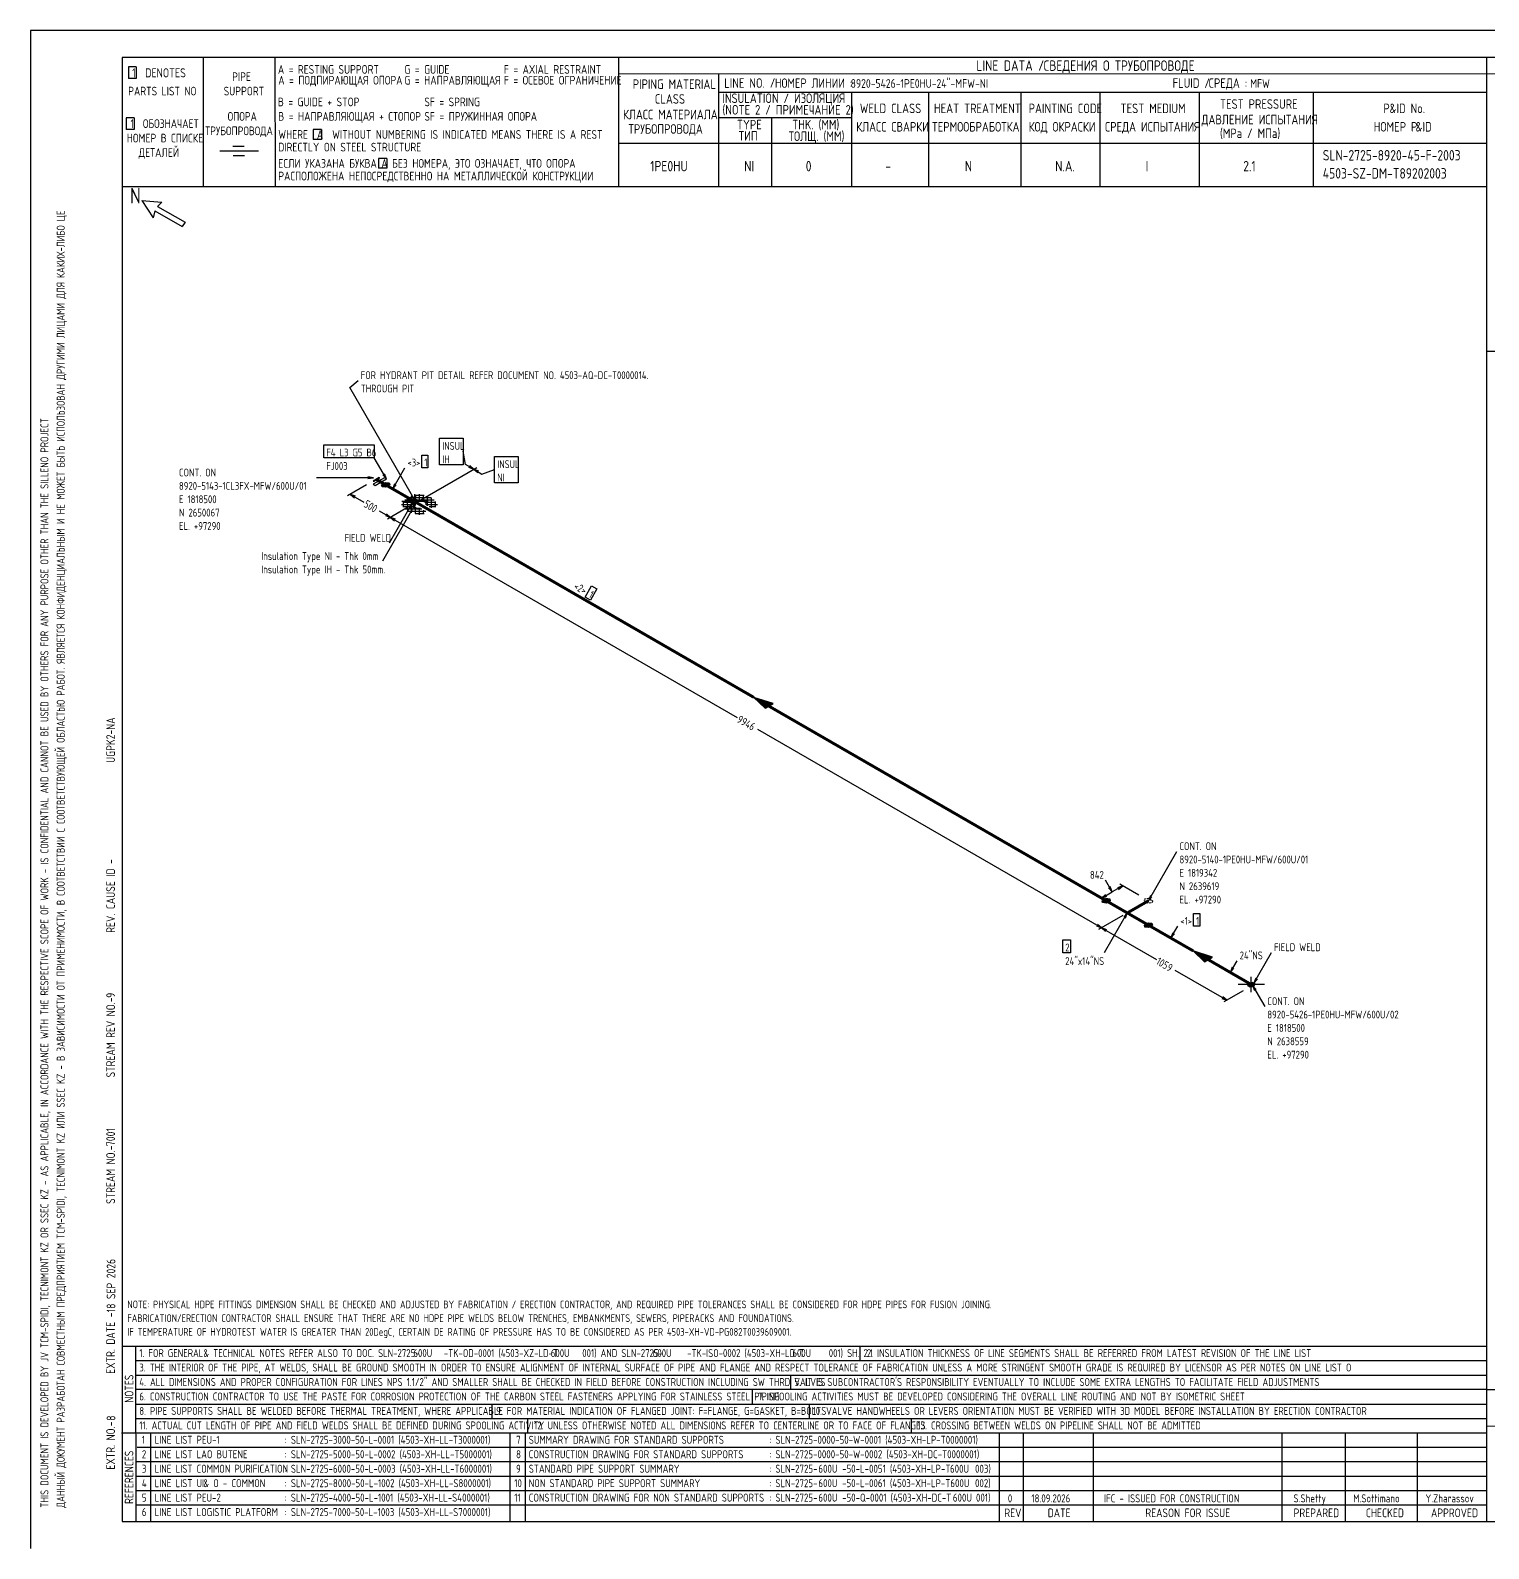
# Model space of a CAD drawing. Extents: x -1005 to 607, y -998 to 420.
# Drawn here: x 0 to 403.3, y 0 to 420 of the extents above; entities that cross this region are included whole.
import ezdxf

# ---------------------------------------------------------------- set-up
doc = ezdxf.new("R2010")
doc.units = 0
doc.linetypes.add('GT100', pattern=[0.8, 0.533333, -0.266667])
doc.styles.add('TTFN17', font='GOST type A')

msp = doc.modelspace()

# ---------------------------------------------------------------- linework, layer by layer
at = {"layer": 'GT_1', "flags": 128}
for points in [[(0, 420), (0, 0)], [(594, 420), (0, 420)], [(589.1, 412.5), (25.4, 412.5)], [(25.4, 412.5), (25.4, 7.5)], [(47.8, 412.5), (47.8, 376.7)], [(67.6, 412.5), (67.7, 376.7)], [(162.7, 412.5), (162.7, 376.7)], [(402.7, 412.5), (402.7, 7.5)], [(29.3, 409.9), (27.1, 409.9)], [(27.1, 409.9), (27.1, 406.7)], [(29.3, 409.9), (29.3, 406.7)], [(589.1, 408), (162.7, 407.9)], [(190.3, 407.8), (190.3, 376.7)], [(29.3, 406.7), (27.1, 406.7)], [(190.3, 402.9), (402.7, 402.9)], [(227.1, 402.9), (227.1, 376.7)], [(248.4, 402.9), (248.4, 376.8)], [(273.9, 402.9), (273.9, 376.7)], [(295.8, 402.9), (295.8, 376.7)], [(323.2, 402.9), (323.2, 376.7)], [(354.8, 402.9), (354.8, 376.8)], [(28.7, 395.8), (26.5, 395.8)], [(26.5, 395.8), (26.5, 392.6)], [(28.7, 395.8), (28.7, 392.6)], [(227.1, 395.8), (190.3, 395.8)], [(205, 395.8), (205, 376.7)], [(28.7, 392.6), (26.5, 392.6)], [(80.5, 392.6), (78.2, 392.6)], [(78.2, 392.6), (78.2, 389.8)], [(80.5, 392.6), (80.5, 389.8)], [(63.1, 386.6), (52.4, 386.6)], [(59.1, 387.9), (56, 387.9)], [(80.5, 389.8), (78.2, 389.8)], [(230.2, 388.7), (162.7, 388.7)], [(402.7, 388.7), (226.9, 388.7)], [(59.2, 385.3), (56.1, 385.3)], [(98.6, 384.6), (96.3, 384.6)], [(96.3, 384.6), (96.3, 381.9)], [(98.6, 384.6), (98.6, 381.9)], [(98.6, 381.9), (96.3, 381.9)], [(402.7, 376.7), (25.4, 376.7)], [(30.8, 372.9), (34, 368.1)], [(30.8, 372.9), (36.4, 372.5)], [(34.4, 370.1), (34, 368.1)], [(34.4, 370.1), (42, 365.7)], [(36.4, 372.5), (35.2, 371.3)], [(35.2, 371.3), (42.8, 366.9)], [(42.8, 366.9), (42, 365.7)], [(402.7, 331.299), (589, 331.299)], [(106.725, 289.4), (88.35, 321.2), (90.675, 323.15)], [(113.175, 307.175), (119.7, 307.175), (119.7, 299.825), (113.175, 299.825), (113.175, 307.175)], [(81.15, 305.375), (95.1, 305.375), (95.1, 301.775), (81.15, 301.775), (81.15, 305.375)], [(108.225, 302.525), (109.95, 302.525), (109.95, 299), (108.225, 299), (108.225, 302.525)], [(120.375, 299.9), (119.7, 303.575)], [(98.475, 295.925), (95.1, 301.775)], [(100.2, 293.15), (103.575, 299)], [(108, 290.15), (123.45, 299.075)], [(108, 290.15), (123.45, 299.075)], [(122.625, 298.625), (120.375, 299.9)], [(121.2, 299.15), (122.625, 298.625), (121.5, 299.6)], [(124.05, 298.1), (122.625, 298.625), (123.75, 297.65)], [(122.625, 298.625), (124.875, 297.275)], [(124.875, 297.275), (128.4, 298.55)], [(128.4, 302.15), (134.925, 302.15), (134.925, 294.8), (128.4, 294.8), (128.4, 302.15)], [(94.875, 296.225), (79.125, 296.225)], [(93, 294.275), (87.675, 291.2)], [(93.375, 296), (94.875, 296.225), (93.375, 296.45)], [(96.45, 296.3), (96.6, 296.225), (94.8, 295.325), (94.95, 295.25), (96.45, 296.3), (94.8, 295.325)], [(96.9, 295.025), (98.475, 295.925), (97.95, 296.225), (94.8, 294.425), (95.4, 294.125), (96.9, 295.025)], [(94.95, 295.25), (96.6, 296.225)], [(95.4, 295.7), (98.025, 294.2)], [(95.625, 295.775), (98.25, 294.275)], [(98.4, 294.35), (95.775, 295.925)], [(98.25, 294.95), (99.225, 294.8), (99.375, 294.275), (98.25, 293.6), (97.275, 293.75), (97.125, 294.275), (98.25, 294.95)], [(97.146, 294.2), (99.25, 294.2)], [(97.204, 294), (98.917, 294)], [(97.333, 294.4), (99.339, 294.4)], [(97.5, 297.05), (98.475, 295.925), (97.95, 297.35)], [(97.667, 294.6), (99.282, 294.6)], [(98, 294.8), (99.225, 294.8)], [(100.725, 294.575), (100.2, 293.15), (101.175, 294.275)], [(89.925, 291.125), (88.5, 291.65), (89.625, 290.675)], [(88.5, 291.65), (92.25, 289.475)], [(97.261, 293.8), (98.583, 293.8)], [(103.575, 290.15), (111.675, 290.15)], [(104.4, 287), (104.325, 290.675)], [(104.4, 290.75), (110.85, 290.75)], [(107.475, 289.85), (106.725, 290.225), (105.6, 290), (105.3, 289.4), (105.975, 288.95), (107.1, 289.175), (107.475, 289.85)], [(105.45, 286.55), (105.45, 291.2)], [(105.5, 289.8), (107.447, 289.8)], [(105.6, 290), (107.175, 290)], [(105.75, 290.525), (106.725, 289.4), (106.2, 290.825)], [(109.425, 288.725), (109.425, 288.725), (109.425, 289.025), (109.275, 289.4), (108.9, 289.55), (108.375, 289.775), (107.925, 289.85), (107.325, 289.85), (106.8, 289.775), (106.35, 289.625), (105.975, 289.325), (105.825, 289.025), (105.825, 288.65), (105.975, 288.425), (106.35, 288.125), (106.725, 287.9), (107.325, 287.825), (107.925, 287.825)], [(106.35, 287.525), (106.35, 291.725)], [(106.35, 291.425), (108.9, 291.425)], [(106.5, 289.7), (106.575, 291.425)], [(107.625, 289.925), (107.625, 291.725)], [(108.825, 289.7), (108.75, 291.35)], [(109.875, 288.5), (109.875, 291.2)], [(110.925, 287.9), (110.925, 290.675)], [(99.6, 285.275), (96.6, 287)], [(106.725, 289.4), (97.35, 273.125)], [(98.175, 285.8), (99.6, 285.275), (98.475, 286.25)], [(104.1, 287.9), (98.775, 284.825)], [(104.1, 287.9), (98.775, 284.825)], [(105.6, 289.175), (99.225, 278.15)], [(102.675, 288.875), (105.825, 288.875)], [(110.025, 289.625), (102.75, 289.625)], [(103.125, 288.275), (106.125, 288.275)], [(103.2, 288.125), (103.2, 289.625)], [(103.2, 289.475), (106.05, 289.475)], [(103.575, 287.6), (108.3, 287.6)], [(104.475, 287), (109.35, 287)], [(105.075, 287.75), (105.6, 289.175), (104.625, 288.05)], [(105.3, 289.4), (107.225, 289.4)], [(105.4, 289.6), (107.336, 289.6)], [(105.6, 289.2), (107.114, 289.2)], [(106.2, 287.975), (106.725, 289.4), (105.75, 288.275)], [(106.425, 286.325), (108.9, 286.325)], [(106.5, 286.325), (106.5, 288.05)], [(107.625, 286.025), (107.625, 287.825)], [(108.75, 286.325), (108.825, 287.3)], [(109.2, 289.475), (112.05, 289.475)], [(109.425, 288.875), (112.575, 288.875)], [(110.325, 288.275), (112.125, 288.275)], [(112.05, 288.125), (112.05, 289.625)], [(101.025, 284.75), (99.6, 285.275), (100.725, 284.3)], [(99.6, 285.275), (195.45, 229.925)], [(155.175, 266.3), (156.675, 265.475), (154.875, 262.4), (153.45, 263.225), (155.175, 266.3)], [(204.225, 233.075), (205.425, 233.75), (200.1, 235.475), (203.175, 232.475), (205.275, 233.675), (200.475, 235.25), (203.25, 232.55), (205.125, 233.6), (200.925, 235.025), (203.4, 232.625), (204.975, 233.525), (201.3, 234.725), (203.55, 232.7), (204.825, 233.375), (201.675, 234.575), (203.7, 232.775), (204.675, 233.3), (202.125, 234.275), (203.85, 232.85), (204.525, 233.225), (202.425, 234.125), (204, 232.925), (204.375, 233.15), (202.875, 233.825), (204.15, 233), (204.225, 233.075), (200.1, 235.475)], [(296.25, 171.725), (201.15, 226.625)], [(309.225, 179.225), (317.1, 192.875)], [(299.175, 181.7), (297.3, 184.925)], [(296.25, 179.975), (299.175, 181.7)], [(297.375, 180.95), (296.25, 179.975), (297.675, 180.5)], [(298.2, 182.825), (299.175, 181.7), (298.65, 183.125)], [(302.1, 183.35), (299.175, 181.7)], [(300.975, 182.375), (302.1, 183.35), (300.675, 182.825)], [(306.6, 180.725), (301.275, 183.8)], [(309.75, 180.65), (309.225, 179.225), (310.2, 180.35)], [(302.1, 176.6), (295.425, 180.425)], [(297.525, 179.9), (298.5, 179.75), (298.65, 179.225), (297.525, 178.55), (296.55, 178.7), (296.4, 179.225), (297.525, 179.9)], [(296.407, 179.2), (298.608, 179.2)], [(296.464, 179), (298.275, 179)], [(296.521, 178.8), (297.942, 178.8)], [(296.692, 179.4), (298.6, 179.4)], [(297.025, 179.6), (298.543, 179.6)], [(297.358, 179.8), (298.175, 179.8)], [(294.825, 172.25), (296.25, 171.725), (295.125, 172.7)], [(302.1, 175.1), (295.425, 171.275)], [(302.1, 175.1), (295.425, 171.275)], [(303.375, 175.85), (297, 164.825)], [(302.85, 174.425), (303.375, 175.85), (302.4, 174.725)], [(309.225, 173.15), (310.2, 173), (310.35, 172.475), (309.225, 171.8), (308.25, 171.95), (308.1, 172.475), (309.225, 173.15)], [(308.121, 172.4), (310.225, 172.4)], [(308.308, 172.6), (310.314, 172.6)], [(308.642, 172.8), (310.257, 172.8)], [(308.975, 173), (310.2, 173)], [(321.675, 175.7), (323.4, 175.7), (323.4, 172.175), (321.675, 172.175), (321.675, 175.7)], [(285.525, 168.425), (287.7, 168.425), (287.7, 164.825), (285.525, 164.825), (285.525, 168.425)], [(297.675, 171.2), (296.25, 171.725), (297.375, 170.75)], [(296.25, 171.725), (311.4, 162.95)], [(308.179, 172.2), (309.892, 172.2)], [(308.236, 172), (309.558, 172)], [(315.45, 168.95), (317.325, 172.175)], [(315.975, 170.375), (315.45, 168.95), (316.425, 170.075)], [(325.725, 162.95), (326.925, 163.625), (321.6, 165.35), (324.675, 162.35), (326.775, 163.55), (321.975, 165.125), (324.75, 162.425), (326.625, 163.475), (322.425, 164.9), (324.9, 162.5), (326.475, 163.4), (322.8, 164.6), (325.05, 162.575), (326.325, 163.25), (323.175, 164.45), (325.2, 162.65), (326.175, 163.175), (323.625, 164.15), (325.35, 162.725), (326.025, 163.1), (323.925, 164), (325.5, 162.8), (325.875, 163.025), (324.375, 163.7), (325.65, 162.875), (325.725, 162.95), (321.6, 165.35)], [(338.4, 156.425), (343.275, 164.9)], [(330.9, 151.7), (316.575, 159.95)], [(331.875, 159.425), (333.75, 162.65)], [(332.4, 160.85), (331.875, 159.425), (332.85, 160.55)], [(341.325, 156.05), (334.05, 156.05)], [(338.775, 156.275), (338.025, 156.65), (336.9, 156.425), (336.6, 155.825), (337.275, 155.375), (338.4, 155.6), (338.775, 156.275)], [(336.638, 155.8), (338.511, 155.8)], [(336.687, 156), (338.622, 156)], [(336.787, 156.2), (338.733, 156.2)], [(336.887, 156.4), (338.525, 156.4)], [(336.938, 155.6), (338.4, 155.6)], [(337.65, 153.95), (337.65, 158.15)], [(339, 154.7), (338.025, 155.825), (338.55, 154.4)], [(338.025, 155.825), (341.4, 149.975)], [(338.925, 157.85), (338.4, 156.425), (339.375, 157.55)], [(329.475, 152.225), (330.9, 151.7), (329.775, 152.675)], [(335.4, 154.325), (330.075, 151.25)], [(25.3, 56), (402.7, 56)], [(29.1, 56), (29.2, 7.5)], [(229.4, 56), (229.4, 52)], [(29.1, 52), (402.7, 52)], [(29.1, 48), (402.7, 48)], [(210.2, 48), (210.2, 44)], [(402.7, 44), (29.1, 44)], [(199.6, 44), (199.6, 40)], [(402.7, 44), (589.1, 44)], [(29.2, 40), (402.7, 40)], [(127.6, 40), (127.6, 36)], [(215.4, 40), (215.4, 36)], [(29.1, 36), (402.7, 36)], [(137.5, 36), (137.5, 32)], [(243.6, 36), (243.6, 32)], [(402.7, 34), (589.1, 33.9)], [(25.2, 32), (402.7, 32)], [(33.2, 32), (33.2, 7.6)], [(132.6, 32), (132.6, 7.6)], [(136.8, 32), (136.8, 7.6)], [(267.9, 32), (267.9, 7.5)], [(274.6, 32), (274.6, 7.5)], [(293.9, 32), (293.9, 7.5)], [(346.1, 32), (346.1, 7.5)], [(363.6, 32), (363.6, 7.5)], [(383.5, 32), (383.5, 7.5)], [(402.7, 28), (29.5, 28)], [(402.7, 24), (29.1, 24)], [(402.7, 20), (29.1, 20)], [(402.7, 16), (29.1, 16)], [(402.7, 12), (29.2, 12)], [(25.4, 7.5), (589.1, 7.5)], [(0, 0), (0, 0)]]:
    msp.add_lwpolyline(points, dxfattribs=at)
at = {"layer": 'GT_1', "const_width": 0.8, "flags": 128}
for points in [[(106.725, 289.4), (98.25, 294.275)], [(200.1, 235.475), (106.725, 289.4)], [(297.525, 179.225), (204.225, 233.075)], [(303.375, 175.85), (297.525, 179.225)], [(303.375, 175.85), (309.225, 179.225)], [(309.225, 172.475), (303.375, 175.85)], [(321.6, 165.35), (309.225, 172.475)], [(338.025, 155.825), (325.725, 162.95)]]:
    msp.add_lwpolyline(points, dxfattribs=at)
at = {"layer": 'GT_1', "linetype": 'GT100', "flags": 128}
msp.add_lwpolyline([(310.35, 179.225), (310.2, 178.7), (309.225, 178.55), (308.1, 179.225), (308.25, 179.75), (309.225, 179.9), (310.35, 179.225)], dxfattribs=at)

# ---------------------------------------------------------------- texts
at = {"layer": 'GT_1', "style": 'TTFN17'}
for s, height, p in [('LINE DATA /', 2.8875, (261.633, 408.8)), ('СВЕДЕНИЯ О ТРУБОПРОВОДЕ', 2.8875, (280.233, 408.8)), (' 1  DENOTES', 2.5025, (26.875, 407)), (' PIPE', 2.4062, (54.561, 406)), ('A = RESTING SUPPORT', 2.40625, (68.461, 408)), ('A = ПОДПИРАЮЩАЯ ОПОРА', 2.40625, (68.561, 405)), ('G = GUIDE', 2.4062, (103.461, 408)), ('G = НАПРАВЛЯЮЩАЯ', 2.40625, (103.461, 405)), ('F = AXIAL RESTRAINT', 2.40625, (130.961, 408)), ('F = ОСЕВОЕ ОГРАНИЧЕНИЕ', 2.40625, (130.961, 405)), ('PARTS LIST NO', 2.40625, (27.061, 402)), ('SUPPORT', 2.4062, (53.461, 402)), ('PIPING MATERIAL', 2.64687, (166.597, 403.8)), ('LINE NO. /', 2.6469, (191.897, 404.1)), ('НОМЕР ЛИНИИ :', 2.59875, (205.89, 404.1)), ('8920-5426-1PE0HU-24"-MFW-NI', 2.40625, (226.861, 404.1)), ('FLUID /', 2.6469, (315.897, 404.1)), ('СРЕДА :', 2.6469, (325.897, 404.1)), ('MFW', 2.4062, (337.361, 404.1)), ('B = GUIDE + STOP', 2.40625, (68.461, 399)), ('SF = SPRING', 2.40625, (108.961, 399)), ('CLASS', 2.6469, (172.697, 399.7)), ('(NOTE 2 / ПРИМЕЧАНИЕ 2)', 2.64687, (191.397, 396.7)), ('INSULATION / ИЗОЛЯЦИЯ', 2.64687, (191.397, 399.9)), ('WELD CLASS', 2.6469, (229.397, 397.1)), ('HEAT TREATMENT', 2.64687, (249.897, 397.1)), ('PAINTING CODE', 2.64687, (276.097, 397.1)), ('TEST MEDIUM', 2.64687, (301.497, 397.1)), ('TEST PRESSURE', 2.64687, (328.997, 398.3)), ('P', 2.647, (374.197, 397.1)), ('&ID No.', 2.6469, (375.908, 397.1)), (' 1  ОБОЗНАЧАЕТ', 2.40625, (26.461, 393)), ('ОПОРА', 2.4062, (54.561, 395)), ('B = НАПРАВЛЯЮЩАЯ + СТОПОР', 2.40625, (68.561, 395)), ('SF = ПРУЖИННАЯ ОПОРА', 2.40625, (108.961, 395)), ('КЛАСС МАТЕРИАЛА', 2.64687, (163.897, 395.4)), ('TYPE', 2.6469, (195.397, 392.6)), ('THK. (MM)', 2.6469, (210.697, 392.6)), ('ДАВЛЕНИЕ ИСПЫТАНИЯ', 2.64687, (323.897, 394)), ('НОМЕР В СПИСКЕ', 2.40625, (26.661, 389)), ('ТРУБОПРОВОДА', 2.40625, (48.361, 391)), ('WHERE  A  WITHOUT NUMBERING IS INDICATED MEANS THERE IS A REST', 2.40625, (68.561, 390)), ('ТРУБОПРОВОДА', 2.64687, (165.397, 391.4)), ('ТИП', 2.6469, (195.897, 389.5)), ('ТОЛЩ. (ММ)', 2.6469, (209.697, 389.4)), ('КЛАСС СВАРКИ', 2.64687, (228.397, 392)), ('ТЕРМООБРАБОТКА', 2.64687, (249.397, 392)), ('КОД ОКРАСКИ', 2.64687, (276.097, 392)), ('СРЕДА ИСПЫТАНИЯ', 2.64687, (297.197, 392)), ('(MPa / МПа)', 2.64687, (328.997, 390.2)), ('НОМЕР P', 2.6469, (371.497, 392)), ('&ID', 2.6469, (383.097, 392)), ('ДЕТАЛЕЙ', 2.4062, (29.961, 385)), ('DIRECTLY ON STEEL STRUCTURE', 2.40625, (68.561, 386.5)), ('SLN-2725-8920-45-F-2003', 2.8875, (357.433, 384)), ('ЕСЛИ УКАЗАНА БУКВА A БЕЗ НОМЕРА, ЭТО ОЗНАЧАЕТ, ЧТО ОПОРА', 2.40625, (68.561, 382)), ('1PE0HU', 2.8875, (171.433, 381)), ('NI', 2.8875, (197.433, 381)), ('0', 2.888, (214.433, 381)), ('-', 2.888, (236.433, 381)), ('N', 2.888, (258.433, 381)), ('N.A.', 2.8875, (283.433, 381)), ('I', 2.888, (308.433, 381)), ('2.1', 2.8875, (335.433, 381)), ('РАСПОЛОЖЕНА НЕПОСРЕДСТВЕННО НА МЕТАЛЛИЧЕСКОЙ КОНСТРУКЦИИ', 2.40625, (68.561, 378.5)), ('4503-SZ-DM-T89202003', 2.8875, (357.433, 379)), ('N', 4.331, (27.55, 372.1)), ('FOR HYDRANT PIT DETAIL REFER DOCUMENT NO. 4503-AQ-DC-T0000014.', 2.16562, (91.375, 323.525)), ('THROUGH PIT', 2.16562, (91.375, 319.828)), ('F4 L3 G5 B6', 2.16562, (81.823, 302.15)), ('INSUL', 2.1656, (113.895, 303.95)), ('IH', 2.1656, (113.895, 300.253)), ('CONT. ON', 2.1656, (41.105, 296.6)), ('FJ003', 2.1656, (81.823, 298.4)), ('<3>', 2.1656, (104.275, 299.375)), ('1', 2.166, (108.944, 299.375)), ('INSUL', 2.1656, (129.1, 298.925)), ('8920-5143-1CL3FX-MFW/600U/01', 2.16562, (41.105, 292.903)), ('NI', 2.1656, (129.1, 295.228)), ('E 1818500', 2.1656, (41.105, 289.205)), ('N 2650067', 2.1656, (41.105, 285.508)), ('EL. +97290', 2.1656, (41.105, 281.81)), ('FIELD WELD', 2.1656, (86.882, 278.525)), ('Insulation Type NI - Thk 0mm', 2.16562, (63.843, 273.5)), ('Insulation Type IH - Thk 50mm.', 2.16562, (63.843, 269.803)), ('CONT. ON', 2.1656, (317.8, 193.25)), ('8920-5140-1PE0HU-MFW/600U/01', 2.16562, (317.8, 189.553)), ('842', 2.1656, (293.05, 185.3)), ('E 1819342', 2.1656, (317.8, 185.855)), ('N 2639619', 2.1656, (317.8, 182.158)), ('EL. +97290', 2.1656, (317.8, 178.46)), ('<1>', 2.1656, (318.025, 172.55)), ('1', 2.166, (322.383, 172.55)), ('2', 2.166, (286.215, 165.2)), ('24"x14"NS', 2.1656, (286.215, 161.45)), ('24"NS', 2.1656, (334.45, 163.025)), ('FIELD WELD', 2.1656, (343.975, 165.275)), ('CONT. ON', 2.1656, (342.1, 150.35)), ('8920-5426-1PE0HU-MFW/600U/02', 2.16562, (342.1, 146.653)), ('E 1818500', 2.1656, (342.1, 142.955)), ('N 2638559', 2.1656, (342.1, 139.258)), ('EL. +97290', 2.1656, (342.1, 135.56)), ('NOTE: PHYSICAL HDPE FITTINGS DIMENSION SHALL BE CHECKED AND ADJUSTED BY FABRICATION / ERECTION CONTRACTOR, AND REQUIRED PIPE TOLERANCES SHALL BE CONSIDERED FOR HDPE PIPES FOR FUSION JOINING.', 2.1175, (26.818, 66.5)), ('FABRICATION/ERECTION CONTRACTOR SHALL ENSURE THAT THERE ARE NO HDPE PIPE WELDS BELOW TRENCHES, EMBANKMENTS, SEWERS, PIPERACKS AND FOUNDATIONS.', 2.1175, (26.818, 62.7)), ('IF TEMPERATURE OF HYDROTEST WATER IS GREATER THAN 20DegC, CERTAIN DE RATING OF PRESSURE HAS TO BE CONSIDERED AS PER 4503-XH-VD-PG082T0039609001.', 2.1175, (26.818, 58.9)), ('1. FOR GENERAL', 2.18487, (30.128, 53)), ('& TECHNICAL NOTES REFER ALSO TO DOC. SLN-2725-      -TK-OD-0001 (4503-XZ-LD-T      001) AND SLN-2725-      -TK-ISO-0002 (4503-XH-LD-T      001) SH. 2.1', 2.18487, (47.868, 53)), ('600U', 2.1849, (105.928, 53)), ('600U', 2.1849, (143.928, 53)), ('600U', 2.1849, (172.128, 53)), ('600U', 2.1849, (210.728, 53)), ('2. INSULATION THICKNESS OF LINE SEGMENTS SHALL BE REFERRED FROM LATEST REVISION OF THE LINE LIST', 2.18487, (231.328, 53)), ('3. THE INTERIOR OF THE PIPE, AT WELDS, SHALL BE GROUND SMOOTH IN ORDER TO ENSURE ALIGNMENT OF INTERNAL SURFACE OF PIPE AND FLANGE AND RESPECT TOLERANCE OF FABRICATION UNLESS A MORE STRINGENT SMOOTH GRADE IS REQUIRED BY LICENSOR AS PER NOTES ON LINE LIST O', 2.18487, (30.128, 49)), ('4. ALL DIMENSIONS AND PROPER CONFIGURATION FOR LINES NPS 1.1/2" AND SMALLER SHALL BE CHECKED IN FIELD BEFORE CONSTRUCTION INCLUDING SW THRD VALVES', 2.18487, (30.128, 45)), ("5. IT IS SUBCONTRACTOR'S RESPONSIBILITY EVENTUALLY TO INCLUDE SOME EXTRA LENGTHS TO FACILITATE FIELD ADJUSTMENTS", 2.18487, (211.328, 45)), ('6. CONSTRUCTION CONTRACTOR TO USE THE PASTE FOR CORROSION PROTECTION OF THE CARBON STEEL FASTENERS APPLYING FOR STAINLESS STEEL PIPING', 2.18487, (30.128, 41)), ('7. SPOOLING ACTIVITIES MUST BE DEVELOPED CONSIDERING THE OVERALL LINE ROUTING AND NOT BY ISOMETRIC SHEET', 2.18487, (201.328, 41)), ('8. PIPE SUPPORTS SHALL BE WELDED BEFORE THERMAL TREATMENT, WHERE APPLICABLE', 2.18487, (30.128, 37)), ('9. FOR MATERIAL INDICATION OF FLANGED JOINT: F=FLANGE, G=GASKET, B=BOLTS', 2.18487, (128.828, 37)), ('10. VALVE HANDWHEELS OR LEVERS ORIENTATION MUST BE VERIFIED WITH 3D MODEL BEFORE INSTALLATION BY ERECTION CONTRACTOR', 2.18487, (216.328, 37)), ('11. ACTUAL CUT LENGTH OF PIPE AND FIELD WELDS SHALL BE DEFINED DURING SPOOLING ACTIVITY', 2.18487, (30.128, 33)), ('12. UNLESS OTHERWISE NOTED ALL DIMENSIONS REFER TO CENTERLINE OR TO FACE OF FLANGES', 2.18487, (139.328, 33)), ('13. CROSSING BETWEEN WELDS ON PIPELINE SHALL NOT BE ADMITTED', 2.18487, (245.328, 33)), ('1', 2.214, (30.832, 29)), ('LINE LIST PEU-1', 2.21375, (34.332, 29)), (': SLN-2725-3000-50-L-0001 (4503-XH-LL-T3000001)', 2.21375, (70.332, 29)), ('7', 2.214, (134.332, 29)), ('SUMMARY DRAWING FOR STANDARD SUPPORTS', 2.21375, (137.832, 29)), (': SLN-2725-0000-50-W-0001 (4503-XH-LP-T0000001)', 2.21375, (204.332, 29)), ('2', 2.214, (30.832, 25)), ('LINE LIST LAO BUTENE', 2.21375, (34.332, 25)), (': SLN-2725-5000-50-L-0002 (4503-XH-LL-T5000001)', 2.21375, (70.332, 25)), ('8', 2.214, (134.332, 25)), ('CONSTRUCTION DRAWING FOR STANDARD SUPPORTS', 2.21375, (137.832, 25)), (': SLN-2725-0000-50-W-0002 (4503-XH-DC-T0000001)', 2.21375, (204.332, 25)), ('3', 2.214, (30.832, 21)), ('LINE LIST COMMON PURIFICATION', 2.21375, (34.332, 21)), (': SLN-2725-6000-50-L-0003 (4503-XH-LL-T6000001)', 2.21375, (70.332, 21)), ('9', 2.214, (134.332, 21)), ('STANDARD PIPE SUPPORT SUMMARY', 2.21375, (137.832, 21)), (': SLN-2725-      -50-L-0051 (4503-XH-LP-T      003)', 2.21375, (204.332, 21)), ('600U', 2.2138, (217.932, 21)), ('600U', 2.2138, (254.332, 21)), ('4', 2.214, (30.832, 17)), ('LINE LIST UI', 2.21375, (34.332, 17)), ('& O - COMMON', 2.21375, (47.849, 17)), (': SLN-2725-8000-50-L-1002 (4503-XH-LL-S8000001)', 2.21375, (70.332, 17)), ('10', 2.2138, (133.832, 17)), ('NON STANDARD PIPE SUPPORT SUMMARY', 2.21375, (137.832, 17)), (': SLN-2725-      -50-L-0061 (4503-XH-LP-T      002)', 2.21375, (204.332, 17)), ('600U', 2.2138, (217.932, 17)), ('600U', 2.2138, (254.432, 17)), ('5', 2.214, (30.832, 13)), ('LINE LIST PEU-2', 2.21375, (34.332, 13)), (': SLN-2725-4000-50-L-1001 (4503-XH-LL-S4000001)', 2.21375, (70.332, 13)), ('11', 2.2138, (133.832, 13)), ('CONSTRUCTION DRAWING FOR NON STANDARD SUPPORTS', 2.21375, (137.832, 13)), (': SLN-2725-      -50-Q-0001 (4503-XH-DC-T      001)', 2.21375, (204.332, 13)), ('600U', 2.2138, (217.932, 13)), ('600U', 2.2138, (255.132, 13)), ('0', 2.214, (270.332, 12.8)), ('18.09.2026', 2.2138, (276.832, 12.8)), ('IFC - ISSUED FOR CONSTRUCTION', 2.21375, (296.932, 12.8)), ('S.Shetty', 2.2138, (349.332, 12.8)), ('M.Sottimano', 2.21375, (365.832, 12.8)), ('Y.Zharassov', 2.21375, (385.832, 12.8)), ('6', 2.214, (30.832, 9)), ('LINE LIST LOGISTIC PLATFORM', 2.21375, (34.332, 9)), (': SLN-2725-7000-50-L-1003 (4503-XH-LL-S7000001)', 2.21375, (70.332, 9)), ('REV', 2.4062, (269.361, 8.7)), ('DATE', 2.4062, (281.361, 8.7)), ('REASON FOR ISSUE', 2.40625, (308.361, 8.7)), ('PREPARED', 2.4062, (349.361, 8.7)), ('CHECKED', 2.4062, (369.361, 8.7)), ('APPROVED', 2.4062, (387.361, 8.7))]:
    msp.add_text(s, height=height, dxfattribs=at).set_placement(p)
for s, height, rotation, p in [('ДАННЫЙ ДОКУМЕНТ РАЗРАБОТАН СОВМЕСТНЫМ ПРЕДПРИЯТИЕМ TCM-SPIDI, TECNIMONT KZ ИЛИ SSEC KZ - В ЗАВИСИМОСТИ ОТ ПРИМЕНИМОСТИ, В СООТВЕТСТВИИ С СООТВЕТСТВУЮЩЕЙ ОБЛАСТЬЮ РАБОТ. ЯВЛЯЕТСЯ КОНФИДЕНЦИАЛЬНЫМ И НЕ МОЖЕТ БЫТЬ ИСПОЛЬЗОВАН ДРУГИМИ ЛИЦАМИ ДЛЯ КАКИХ-ЛИБО ЦЕ', 2.21375, 90, (9.5, 11.332)), ('THIS DOCUMENT IS DEVELOPED BY JV TCM-SPIDI, TECNIMONT KZ OR SSEC KZ - AS APPLICABLE, IN ACCORDANCE WITH THE RESPECTIVE SCOPE OF WORK - IS CONFIDENTIAL AND CANNOT BE USED BY OTHERS FOR ANY PURPOSE OTHER THAN THE SILLENO PROJECT', 2.21375, 90, (5, 11.332)), ('500', 2.1656, -30, (91.997, 288.337)), ('<2>', 2.1656, -30, (150.043, 265.623)), ('1', 2.166, -30, (154.221, 263.21)), ('UGPK2-NA', 2.4062, 90, (23.4, 217.361)), ('9946', 2.1656, -30, (195.199, 228.763)), ('REV. CAUSE ID -', 2.40625, 90, (23.4, 170.361)), ('1059', 2.1656, -30, (311.118, 161.821)), ('STREAM REV NO.-', 2.40625, 90, (23.4, 130.361)), ('9', 2.406, 90, (23.4, 152.361)), ('7001', 2.4062, 90, (23.4, 111.361)), ('STREAM NO.-', 2.40625, 90, (23.4, 95.361)), ('18 SEP 2026', 2.40625, 90, (23.5, 65.361)), ('EXTR. DATE -', 2.40625, 90, (23.4, 48.361)), ('NOTES', 2.4062, 90, (28.5, 40.361)), ('EXTR. NO.-', 2.4062, 90, (23.4, 21.861)), ('8', 2.406, 90, (23.5, 35.361)), ('REFERENCES', 2.4062, 90, (28.5, 12.361))]:
    msp.add_text(s, height=height, rotation=rotation, dxfattribs=at).set_placement(p)

doc.saveas('drawing.dxf')
